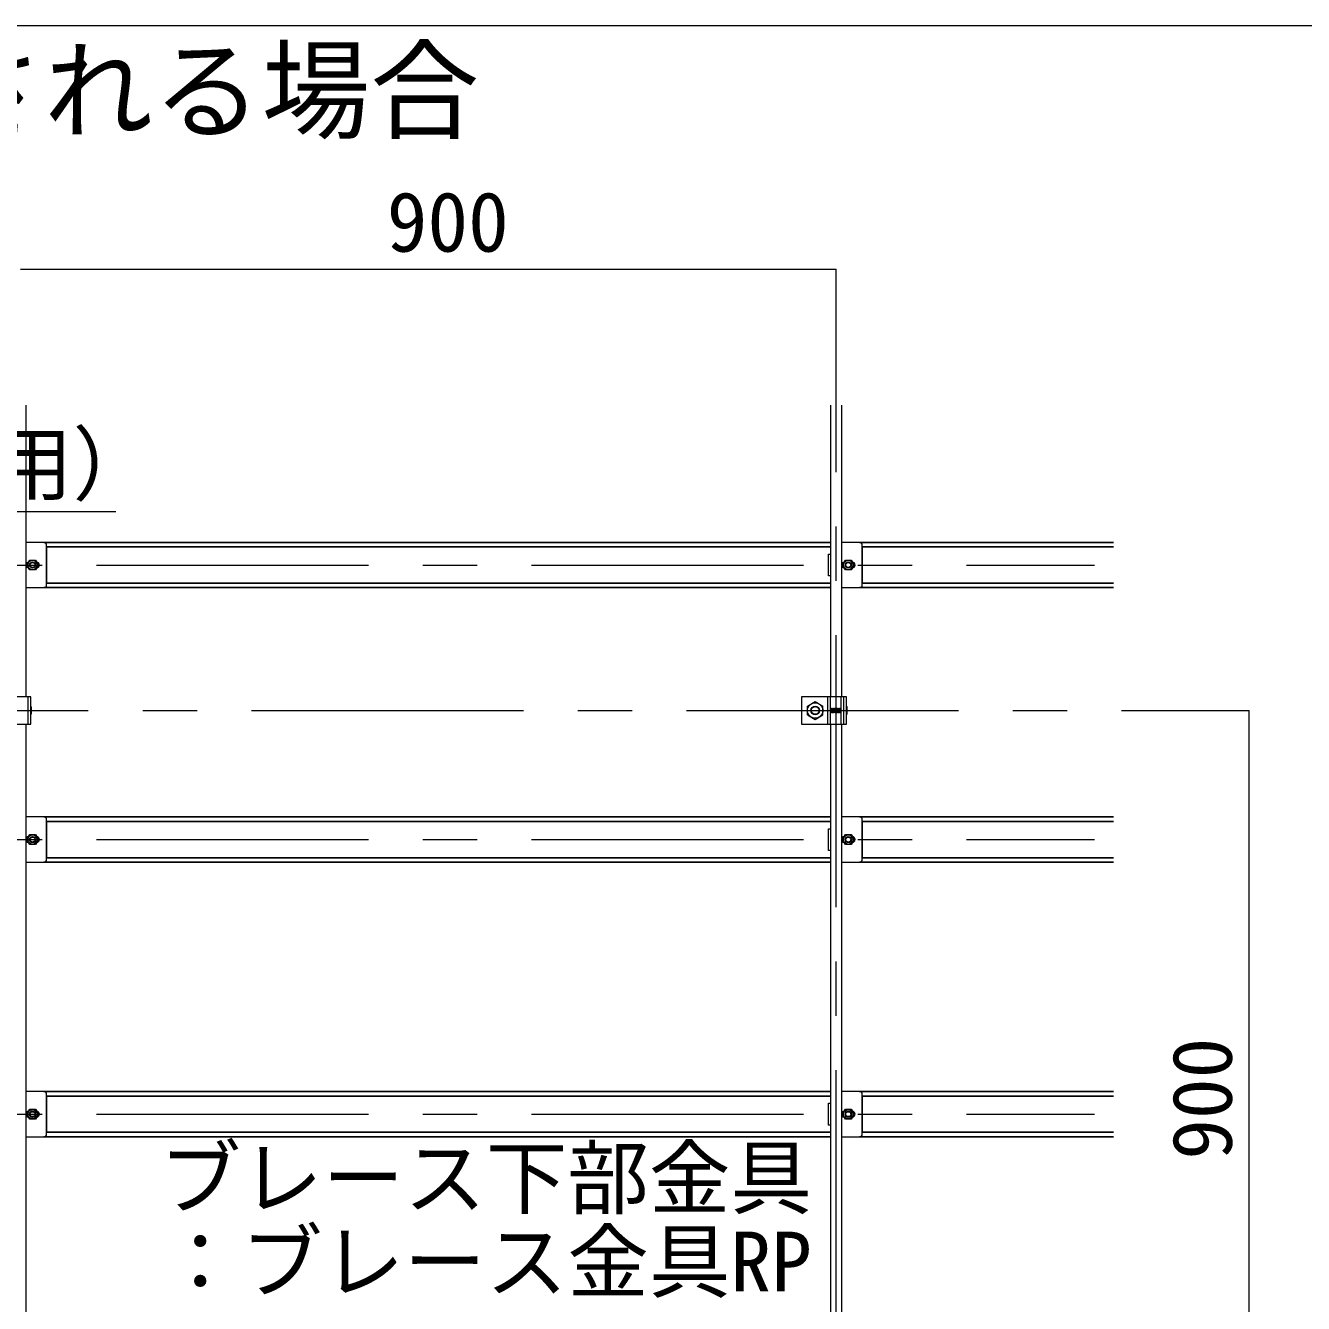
# Model space of a CAD drawing. Units: millimetres on the paper, enlarged 40 times, with parts at other scales. Extents: x -7800 to 7800, y -5578 to 5491.
# Drawn here: x 5100 to 6040, y 1502 to 2442 of the extents above; entities that cross this region are included whole.
import ezdxf
from ezdxf.enums import TextEntityAlignment as Align

# ---------------------------------------------------------------- set-up
doc = ezdxf.new("R2010")
doc.units = ezdxf.units.MM
doc.header["$LTSCALE"] = 40
for name, pattern in [('CHAIN1', [8, 5, -1, 1, -1]), ('DASHED1', [1.8, 1.2, -0.6]), ('DASHED2', [3, 2, -1])]:
    doc.linetypes.add(name, pattern=pattern)
for name, color, linetype, lineweight in [('5-0_中心線', 4, 'CHAIN1', 9), ('5-1_吊りボルト', 7, 'Continuous', 18), ('5-2_野縁受け', 3, 'Continuous', 18), ('5-3_野縁', 2, 'Continuous', 25), ('5-5_寸法', 7, 'Continuous', 9), ('5-6_文字', 7, 'Continuous', 18), ('5-A_クリップ', 7, 'Continuous', 18), ('5-B_ビス', 7, 'Continuous', 18), ('F-2_太線１', 3, 'Continuous', 18)]:
    doc.layers.add(name, color=color, linetype=linetype, lineweight=lineweight)
doc.styles.add('ＭＳ ゴシック', font='')
doc.styles.get('ＭＳ ゴシック').set_extended_font_data('MS Gothic')

msp = doc.modelspace()

# ---------------------------------------------------------------- linework, layer by layer
at = {"layer": '5-0_中心線'}
for p, q in [((5695.84, 513.54), (5695.84, 2262.87)), ((4191.84, 2045.21), (5885.84, 2045.21)), ((4305.84, 1938.21), (5999.84, 1938.21)), ((4191.84, 1843.21), (5885.84, 1843.21)), ((4191.84, 1641.21), (5885.84, 1641.21))]:
    msp.add_line(p, q, dxfattribs=at)
at = {"layer": '5-1_吊りボルト'}
for p, q in [((5103.61, 1948.21), (5070.51, 1948.21)), ((5101.67, 1928.21), (5101.67, 1948.21)), ((5670.51, 1948.21), (5670.51, 1928.21)), ((5703.61, 1948.21), (5670.51, 1948.21)), ((5691.84, 1928.21), (5691.84, 1948.21)), ((5699.51, 1928.21), (5699.51, 1948.21)), ((5701.67, 1928.21), (5701.67, 1948.21)), ((5674.84, 1941.48), (5680.51, 1944.75)), ((5674.84, 1934.94), (5674.84, 1941.48)), ((5680.51, 1944.75), (5686.17, 1941.48))]:
    msp.add_line(p, q, dxfattribs=at)
at = {"layer": '5-1_吊りボルト', "linetype": 'DASHED2'}
msp.add_line((5689.71, 1928.21), (5689.71, 1948.21), dxfattribs=at)
at = {"layer": '5-1_吊りボルト'}
for points in [[(5070.51, 1928.21), (5103.61, 1928.21), (5103.61, 1948.21)], [(5670.51, 1928.21), (5703.61, 1928.21), (5703.61, 1948.21)], [(5674.84, 1934.94), (5680.51, 1931.66), (5686.17, 1934.94), (5686.17, 1941.48)]]:
    msp.add_lwpolyline(points, dxfattribs=at)
for radius in [5.67, 3.18]:
    msp.add_circle((5680.51, 1938.21), radius, dxfattribs=at)
at = {"layer": '5-1_吊りボルト', "linetype": 'DASHED1'}
msp.add_circle((5680.51, 1938.21), 2.84, dxfattribs=at)
at = {"layer": '5-2_野縁受け'}
for p, q in [((5099.84, 2162.87), (5099.84, 1948.21)), ((5691.84, 2162.87), (5691.84, 1948.21)), ((5699.84, 2162.87), (5699.84, 1948.21)), ((5099.84, 1928.21), (5099.84, 1349.87)), ((5691.84, 1928.21), (5691.84, 1348.21)), ((5699.84, 1928.21), (5699.84, 1348.21))]:
    msp.add_line(p, q, dxfattribs=at)
at = {"layer": '5-3_野縁'}
for p, q in [((5113.17, 2061.87), (5691.84, 2061.87)), ((5713.17, 2061.87), (5899.84, 2061.87)), ((5115.17, 2058.54), (5691.84, 2058.54)), ((5715.17, 2058.54), (5899.84, 2058.54)), ((5115.17, 2031.87), (5691.84, 2031.87)), ((5715.17, 2031.87), (5899.84, 2031.87)), ((5113.17, 2028.54), (5691.84, 2028.54)), ((5713.17, 2028.54), (5899.84, 2028.54)), ((5113.17, 1859.87), (5691.84, 1859.87)), ((5115.17, 1856.54), (5691.84, 1856.54)), ((5713.17, 1859.87), (5899.84, 1859.87)), ((5715.17, 1856.54), (5899.84, 1856.54)), ((5113.17, 1826.54), (5691.84, 1826.54)), ((5115.17, 1829.87), (5691.84, 1829.87)), ((5713.17, 1826.54), (5899.84, 1826.54)), ((5715.17, 1829.87), (5899.84, 1829.87)), ((5113.17, 1657.87), (5691.84, 1657.87)), ((5713.17, 1657.87), (5899.84, 1657.87)), ((5115.17, 1654.54), (5691.84, 1654.54)), ((5715.17, 1654.54), (5899.84, 1654.54)), ((5115.17, 1627.87), (5691.84, 1627.87)), ((5715.17, 1627.87), (5899.84, 1627.87)), ((5113.17, 1624.54), (5691.84, 1624.54)), ((5713.17, 1624.54), (5899.84, 1624.54))]:
    msp.add_line(p, q, dxfattribs=at)
at = {"layer": '5-5_寸法', "color": 4}
for p, q in [((5095.84, 2262.87), (5695.84, 2262.87)), ((5999.84, 1338.21), (5999.84, 1938.21))]:
    msp.add_line(p, q, dxfattribs=at)
at = {"layer": '5-6_文字'}
msp.add_line((4564.62, 2084.66), (5166.11, 2084.66), dxfattribs=at)
at = {"layer": '5-A_クリップ'}
for p, q in [((5113.17, 2061.87), (5099.84, 2061.87)), ((5115.17, 2030.54), (5115.17, 2059.87)), ((5115.17, 2059.02), (5115.17, 2031.39)), ((5713.17, 2061.87), (5699.84, 2061.87)), ((5715.17, 2030.54), (5715.17, 2059.87)), ((5715.17, 2059.02), (5715.17, 2031.39)), ((5690.31, 2053.21), (5691.84, 2053.21)), ((5690.31, 2037.21), (5690.31, 2053.21)), ((5691.84, 2037.21), (5690.31, 2037.21)), ((5099.84, 2028.54), (5113.17, 2028.54)), ((5699.84, 2028.54), (5713.17, 2028.54)), ((5113.17, 1859.87), (5099.84, 1859.87)), ((5115.17, 1828.54), (5115.17, 1857.87)), ((5115.17, 1857.02), (5115.17, 1829.39)), ((5713.17, 1859.87), (5699.84, 1859.87)), ((5715.17, 1828.54), (5715.17, 1857.87)), ((5715.17, 1857.02), (5715.17, 1829.39)), ((5690.31, 1851.21), (5691.84, 1851.21)), ((5690.31, 1835.21), (5690.31, 1851.21)), ((5691.84, 1835.21), (5690.31, 1835.21)), ((5099.84, 1826.54), (5113.17, 1826.54)), ((5699.84, 1826.54), (5713.17, 1826.54)), ((5113.17, 1657.87), (5099.84, 1657.87)), ((5115.17, 1626.54), (5115.17, 1655.87)), ((5115.17, 1655.02), (5115.17, 1627.39)), ((5713.17, 1657.87), (5699.84, 1657.87)), ((5715.17, 1626.54), (5715.17, 1655.87)), ((5715.17, 1655.02), (5715.17, 1627.39)), ((5690.31, 1649.21), (5691.84, 1649.21)), ((5690.31, 1633.21), (5690.31, 1649.21)), ((5691.84, 1633.21), (5690.31, 1633.21)), ((5099.84, 1624.54), (5113.17, 1624.54)), ((5699.84, 1624.54), (5713.17, 1624.54))]:
    msp.add_line(p, q, dxfattribs=at)
for centre, radius, start, end in [((5113.17, 2059.87), 2, 0, 90), ((5713.17, 2059.87), 2, 0, 90), ((5102.01, 2045.21), 2.17, 94.04304, 265.95748), ((5107.67, 2045.21), 2.17, 274.042, 85.95748), ((5702.01, 2045.21), 2.17, 94.04304, 265.95748), ((5707.67, 2045.21), 2.17, 274.042, 85.95748), ((5113.17, 2030.54), 2, 270, 0), ((5713.17, 2030.54), 2, 270, 0), ((5113.17, 1857.87), 2, 0, 90), ((5713.17, 1857.87), 2, 0, 90), ((5102.01, 1843.21), 2.17, 94.04304, 265.95748), ((5107.67, 1843.21), 2.17, 274.042, 85.95748), ((5702.01, 1843.21), 2.17, 94.04304, 265.95748), ((5707.67, 1843.21), 2.17, 274.042, 85.95748), ((5113.17, 1828.54), 2, 270, 0), ((5713.17, 1828.54), 2, 270, 0), ((5113.17, 1655.87), 2, 0, 90), ((5713.17, 1655.87), 2, 0, 90), ((5102.01, 1641.21), 2.17, 94.04304, 265.95748), ((5107.67, 1641.21), 2.17, 274.042, 85.95748), ((5702.01, 1641.21), 2.17, 94.04304, 265.95748), ((5707.67, 1641.21), 2.17, 274.042, 85.95748), ((5113.17, 1626.54), 2, 270, 0), ((5713.17, 1626.54), 2, 270, 0)]:
    msp.add_arc(centre, radius, start, end, dxfattribs=at)
at = {"layer": '5-B_ビス'}
for p, q in [((5100.61, 2045.21), (5102.72, 2048.87)), ((5102.72, 2041.54), (5100.61, 2045.21)), ((5102.72, 2048.87), (5106.96, 2048.87)), ((5106.96, 2041.54), (5102.72, 2041.54)), ((5106.96, 2048.87), (5109.07, 2045.21)), ((5109.07, 2045.21), (5106.96, 2041.54)), ((5700.61, 2045.21), (5702.72, 2048.87)), ((5702.72, 2041.54), (5700.61, 2045.21)), ((5702.72, 2048.87), (5706.96, 2048.87)), ((5706.96, 2041.54), (5702.72, 2041.54)), ((5706.96, 2048.87), (5709.07, 2045.21)), ((5709.07, 2045.21), (5706.96, 2041.54)), ((5104.01, 1935.89), (5104.01, 1940.51)), ((5691.84, 1939.7), (5691.88, 1939.66)), ((5691.84, 1936.58), (5691.88, 1936.53)), ((5691.88, 1939.66), (5692.09, 1939.66)), ((5691.88, 1939.66), (5692.09, 1936.74)), ((5691.88, 1936.53), (5692.09, 1936.74)), ((5692.09, 1939.66), (5692.3, 1939.87)), ((5692.09, 1939.66), (5692.3, 1936.74)), ((5692.09, 1936.74), (5692.3, 1936.74)), ((5692.3, 1939.87), (5692.51, 1939.66)), ((5692.3, 1936.74), (5692.51, 1936.53)), ((5692.51, 1939.66), (5692.72, 1939.66)), ((5692.51, 1939.66), (5692.72, 1936.74)), ((5692.51, 1936.53), (5692.72, 1936.74)), ((5692.72, 1939.66), (5692.92, 1939.87)), ((5692.72, 1939.66), (5692.92, 1936.74)), ((5692.72, 1936.74), (5692.92, 1936.74)), ((5692.92, 1939.87), (5693.13, 1939.66)), ((5692.92, 1936.74), (5693.13, 1936.53)), ((5693.13, 1939.66), (5693.34, 1939.66)), ((5693.13, 1939.66), (5693.34, 1936.74)), ((5693.13, 1936.53), (5693.34, 1936.74)), ((5693.34, 1939.66), (5693.55, 1939.87)), ((5693.34, 1939.66), (5693.55, 1936.74)), ((5693.34, 1936.74), (5693.55, 1936.74)), ((5693.55, 1939.87), (5693.76, 1939.66)), ((5693.55, 1936.74), (5693.76, 1936.53)), ((5693.76, 1939.66), (5693.97, 1939.66)), ((5693.76, 1939.66), (5693.97, 1936.74)), ((5693.76, 1936.53), (5693.97, 1936.74)), ((5693.97, 1939.66), (5694.17, 1939.87)), ((5693.97, 1939.66), (5694.17, 1936.74)), ((5693.97, 1936.74), (5694.17, 1936.74)), ((5694.17, 1939.87), (5694.38, 1939.66)), ((5694.17, 1936.74), (5694.38, 1936.53)), ((5694.38, 1939.66), (5694.59, 1939.66)), ((5694.38, 1939.66), (5694.59, 1936.74)), ((5694.38, 1936.53), (5694.59, 1936.74)), ((5694.59, 1939.66), (5694.8, 1939.87)), ((5694.59, 1939.66), (5694.8, 1936.74)), ((5694.59, 1936.74), (5694.8, 1936.74)), ((5694.8, 1939.87), (5695.01, 1939.66)), ((5694.8, 1936.74), (5695.01, 1936.53)), ((5695.01, 1939.66), (5695.22, 1939.66)), ((5695.01, 1939.66), (5695.22, 1936.74)), ((5695.01, 1936.53), (5695.22, 1936.74)), ((5695.22, 1939.66), (5695.42, 1939.87)), ((5695.22, 1939.66), (5695.42, 1936.74)), ((5695.22, 1936.74), (5695.42, 1936.74)), ((5695.42, 1939.87), (5695.63, 1939.66)), ((5695.42, 1936.74), (5695.63, 1936.53)), ((5695.63, 1939.66), (5695.84, 1939.66)), ((5695.63, 1939.66), (5695.84, 1936.74)), ((5695.63, 1936.53), (5695.84, 1936.74)), ((5695.84, 1939.66), (5696.05, 1939.87)), ((5695.84, 1939.66), (5696.05, 1936.74)), ((5695.84, 1936.74), (5696.05, 1936.74)), ((5696.05, 1939.87), (5696.26, 1939.66)), ((5696.05, 1936.74), (5696.26, 1936.53)), ((5696.26, 1939.66), (5696.47, 1939.66)), ((5696.26, 1939.66), (5696.47, 1936.74)), ((5696.26, 1936.53), (5696.47, 1936.74)), ((5696.47, 1939.66), (5696.67, 1939.87)), ((5696.47, 1939.66), (5696.67, 1936.74)), ((5696.47, 1936.74), (5696.67, 1936.74)), ((5696.67, 1939.87), (5696.88, 1939.66)), ((5696.67, 1936.74), (5696.88, 1936.53)), ((5696.88, 1939.66), (5697.09, 1936.74)), ((5696.88, 1936.53), (5697.09, 1936.74)), ((5697.09, 1939.66), (5697.3, 1936.74)), ((5697.09, 1936.74), (5697.3, 1936.74)), ((5697.3, 1939.87), (5697.51, 1939.66)), ((5697.3, 1936.74), (5697.51, 1936.53)), ((5697.51, 1939.66), (5697.72, 1939.66)), ((5697.51, 1939.66), (5697.72, 1936.74)), ((5697.51, 1936.53), (5697.72, 1936.74)), ((5697.72, 1939.66), (5697.92, 1939.87)), ((5697.72, 1939.66), (5697.92, 1936.74)), ((5697.72, 1936.74), (5697.92, 1936.74)), ((5697.92, 1939.87), (5698.13, 1939.66)), ((5697.92, 1936.74), (5698.13, 1936.53)), ((5698.13, 1939.66), (5698.34, 1939.66)), ((5698.13, 1939.66), (5698.34, 1936.74)), ((5698.13, 1936.53), (5698.34, 1936.74)), ((5698.34, 1939.66), (5698.55, 1939.87)), ((5698.34, 1939.66), (5698.55, 1936.74)), ((5698.34, 1936.74), (5698.55, 1936.74)), ((5698.55, 1939.87), (5698.76, 1939.66)), ((5698.55, 1936.74), (5698.76, 1936.53)), ((5698.76, 1939.66), (5698.97, 1939.66)), ((5698.76, 1939.66), (5698.97, 1936.74)), ((5698.76, 1936.53), (5698.97, 1936.74)), ((5698.97, 1939.66), (5699.17, 1939.87)), ((5698.97, 1939.66), (5699.17, 1936.74)), ((5698.97, 1936.74), (5699.17, 1936.74)), ((5699.17, 1939.87), (5699.38, 1939.66)), ((5699.17, 1936.74), (5699.38, 1936.53)), ((5699.38, 1939.66), (5699.51, 1937.92)), ((5699.38, 1939.66), (5699.51, 1939.66)), ((5699.38, 1936.53), (5699.51, 1936.66)), ((5704.01, 1935.89), (5704.01, 1940.51)), ((5100.61, 1843.21), (5102.72, 1846.87)), ((5102.72, 1839.54), (5100.61, 1843.21)), ((5102.72, 1846.87), (5106.96, 1846.87)), ((5106.96, 1846.87), (5109.07, 1843.21)), ((5109.07, 1843.21), (5106.96, 1839.54)), ((5700.61, 1843.21), (5702.72, 1846.87)), ((5702.72, 1839.54), (5700.61, 1843.21)), ((5702.72, 1846.87), (5706.96, 1846.87)), ((5706.96, 1846.87), (5709.07, 1843.21)), ((5709.07, 1843.21), (5706.96, 1839.54)), ((5106.96, 1839.54), (5102.72, 1839.54)), ((5706.96, 1839.54), (5702.72, 1839.54)), ((5100.61, 1641.21), (5102.72, 1644.87)), ((5102.72, 1637.54), (5100.61, 1641.21)), ((5102.72, 1644.87), (5106.96, 1644.87)), ((5106.96, 1637.54), (5102.72, 1637.54)), ((5106.96, 1644.87), (5109.07, 1641.21)), ((5109.07, 1641.21), (5106.96, 1637.54)), ((5700.61, 1641.21), (5702.72, 1644.87)), ((5702.72, 1637.54), (5700.61, 1641.21)), ((5702.72, 1644.87), (5706.96, 1644.87)), ((5706.96, 1637.54), (5702.72, 1637.54)), ((5706.96, 1644.87), (5709.07, 1641.21)), ((5709.07, 1641.21), (5706.96, 1637.54))]:
    msp.add_line(p, q, dxfattribs=at)
msp.add_lwpolyline([(5696.88, 1939.66), (5697.09, 1939.66), (5697.3, 1939.87)], dxfattribs=at)
for centre, radius in [((5104.84, 2045.21), 3.49), ((5104.84, 2045.21), 2.33), ((5704.84, 2045.21), 3.49), ((5704.84, 2045.21), 2.33), ((5104.84, 1843.21), 3.49), ((5104.84, 1843.21), 2.33), ((5704.84, 1843.21), 3.49), ((5704.84, 1843.21), 2.33), ((5104.84, 1641.21), 3.49), ((5104.84, 1641.21), 2.33), ((5704.84, 1641.21), 3.49), ((5704.84, 1641.21), 2.33)]:
    msp.add_circle(centre, radius, dxfattribs=at)
at = {"layer": '5-B_ビス', "linetype": 'DASHED1'}
for centre in [(5104.84, 2045.21), (5704.84, 2045.21), (5104.84, 1843.21), (5704.84, 1843.21), (5104.84, 1641.21), (5704.84, 1641.21)]:
    msp.add_circle(centre, 1.83, dxfattribs=at)
at = {"layer": '5-B_ビス'}
for centre, radius, start, end in [((5103.12, 1940.51), 0.889, 303.93712, 56.06288), ((5101.12, 1938.2), 2.89, 329.77861, 30.22139), ((5103.12, 1935.89), 0.889, 303.93712, 56.06288), ((5703.12, 1940.51), 0.889, 303.93712, 56.06288), ((5701.12, 1938.2), 2.89, 329.77861, 30.22139), ((5703.12, 1935.89), 0.889, 303.93712, 56.06288)]:
    msp.add_arc(centre, radius, start, end, dxfattribs=at)
at = {"layer": 'F-2_太線１'}
msp.add_line((78.17, 2442.06), (7638.17, 2442.06), dxfattribs=at)

# ---------------------------------------------------------------- texts
at = {"layer": '5-5_寸法', "style": 'ＭＳ ゴシック'}
msp.add_text('900', height=43.99, dxfattribs=at).set_placement((5365.34, 2262.54), align=Align.BOTTOM_LEFT)
msp.add_text('900', height=43.99, rotation=90, dxfattribs=at).set_placement((6000.17, 1607.71), align=Align.BOTTOM_LEFT)
at = {"layer": '5-6_文字', "color": 3, "style": 'ＭＳ ゴシック'}
msp.add_text('○斜め部材が野縁方向に配置される場合', height=58.65, dxfattribs=at).set_placement((3993.28, 2347.42), align=Align.BOTTOM_LEFT)
at = {"layer": '5-6_文字', "style": 'ＭＳ ゴシック'}
for s, p in [('：RPハンガー（C38用）', (4564.62, 2084.33)), ('ブレース下部金具', (5198.16, 1559.21)), ('：ブレース金具RP', (5198.16, 1497.61))]:
    msp.add_text(s, height=43.99, dxfattribs=at).set_placement(p, align=Align.BOTTOM_LEFT)

doc.saveas('drawing.dxf')
